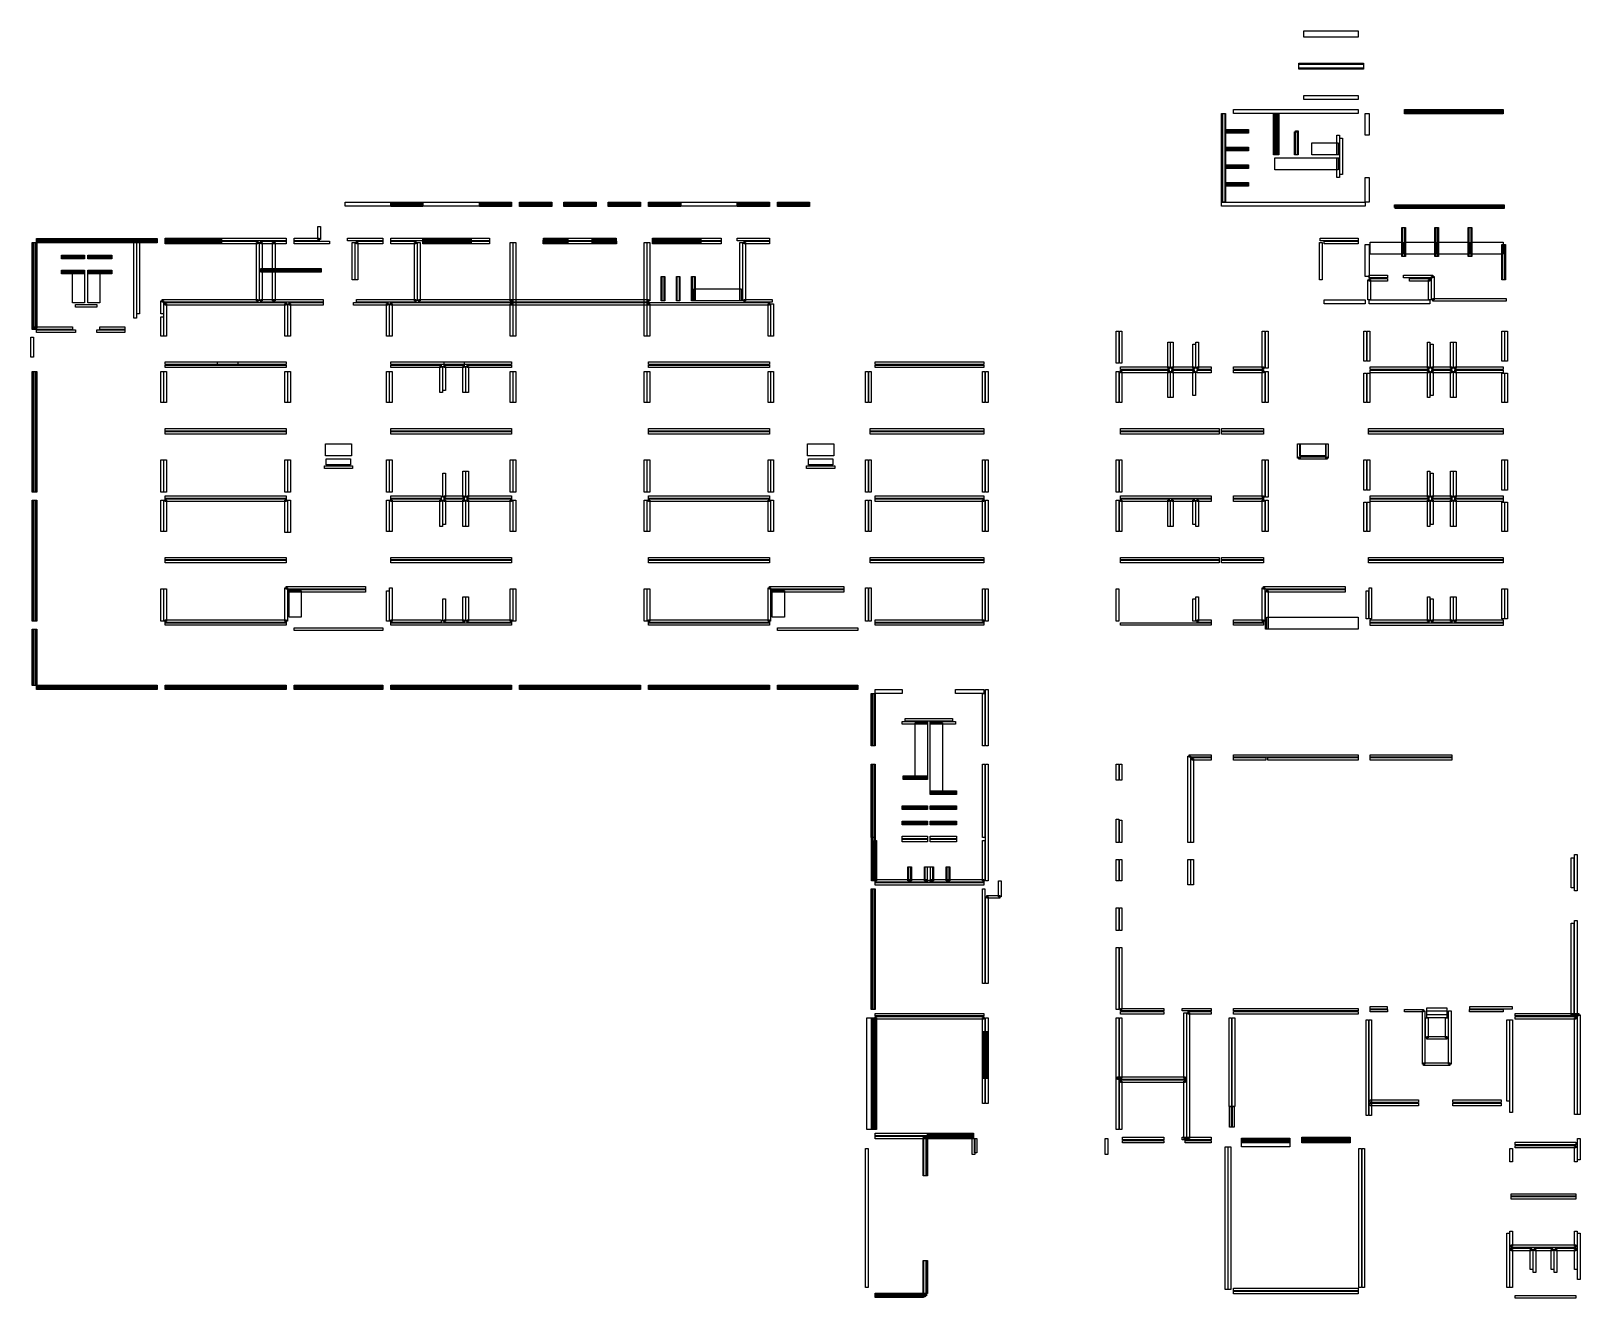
# Model space of a CAD drawing. Header units: metres. Extents: x 0 to 60.8, y 0 to 81.3.
# Drawn here: x 0 to 58.8, y 33.2 to 81.3 of the extents above; entities that cross this region are included whole.
import ezdxf

# ---------------------------------------------------------------- set-up
doc = ezdxf.new("R2010")
doc.units = ezdxf.units.M
doc.layers.add('MURO_SOLIDO', color=7, linetype='Continuous')

msp = doc.modelspace()

# ---------------------------------------------------------------- linework, layer by layer
at = {"layer": 'MURO_SOLIDO'}
for points in [[(48.328, 81.306), (50.39, 81.306), (50.39, 81.076), (48.328, 81.076)], [(48.137, 80.082), (50.586, 80.082), (50.586, 79.891), (48.137, 79.891)], [(48.137, 80.042), (50.586, 80.042), (50.586, 79.851), (48.137, 79.851)], [(45.649, 78.318), (50.39, 78.318), (50.39, 78.167), (45.649, 78.167)], [(48.328, 78.857), (50.39, 78.857), (50.39, 78.7), (48.328, 78.7)], [(52.153, 78.318), (55.9, 78.318), (55.9, 78.167), (52.153, 78.167)], [(45.189, 78.167), (45.34, 78.167), (45.34, 74.802), (45.189, 74.802)], [(45.217, 78.167), (45.317, 78.167), (45.317, 74.802), (45.217, 74.802)], [(45.251, 78.167), (45.351, 78.167), (45.351, 74.802), (45.251, 74.802)], [(47.166, 78.167), (47.266, 78.167), (47.266, 76.599), (47.166, 76.599)], [(47.206, 78.167), (47.306, 78.167), (47.306, 76.599), (47.206, 76.599)], [(47.245, 78.167), (47.345, 78.167), (47.345, 76.599), (47.245, 76.599)], [(47.279, 78.167), (47.379, 78.167), (47.379, 76.599), (47.279, 76.599)], [(50.66, 78.167), (50.811, 78.167), (50.811, 77.344), (50.66, 77.344)], [(52.153, 78.295), (55.9, 78.295), (55.9, 78.195), (52.153, 78.195)], [(52.153, 78.256), (55.9, 78.256), (55.9, 78.156), (52.153, 78.156)], [(45.34, 77.565), (46.222, 77.565), (46.222, 77.465), (45.34, 77.465)], [(45.34, 77.526), (46.222, 77.526), (46.222, 77.426), (45.34, 77.426)], [(47.97, 77.476), (48.07, 77.476), (48.07, 76.599), (47.97, 76.599)], [(48.009, 77.515), (48.109, 77.515), (48.109, 76.599), (48.009, 76.599)], [(49.576, 77.344), (49.676, 77.344), (49.676, 76.599), (49.576, 76.599)], [(49.694, 77.231), (49.794, 77.231), (49.794, 75.85), (49.694, 75.85)], [(45.34, 76.894), (46.222, 76.894), (46.222, 76.794), (45.34, 76.794)], [(45.34, 76.855), (46.222, 76.855), (46.222, 76.755), (45.34, 76.755)], [(48.632, 77.06), (49.626, 77.06), (49.626, 76.599), (48.632, 76.599)], [(45.34, 76.218), (46.222, 76.218), (46.222, 76.118), (45.34, 76.118)], [(45.34, 76.184), (46.222, 76.184), (46.222, 76.084), (45.34, 76.084)], [(47.216, 76.482), (49.626, 76.482), (49.626, 76.026), (47.216, 76.026)], [(49.576, 76.482), (49.676, 76.482), (49.676, 75.737), (49.576, 75.737)], [(45.34, 75.547), (46.222, 75.547), (46.222, 75.447), (45.34, 75.447)], [(45.34, 75.508), (46.222, 75.508), (46.222, 75.408), (45.34, 75.408)], [(50.66, 75.737), (50.811, 75.737), (50.811, 74.802), (50.66, 74.802)], [(11.887, 74.802), (13.621, 74.802), (13.621, 74.645), (11.887, 74.645)], [(13.621, 74.802), (14.846, 74.802), (14.846, 74.645), (13.621, 74.645)], [(13.621, 74.773), (14.846, 74.773), (14.846, 74.673), (13.621, 74.673)], [(14.846, 74.802), (16.991, 74.802), (16.991, 74.645), (14.846, 74.645)], [(16.991, 74.802), (18.216, 74.802), (18.216, 74.645), (16.991, 74.645)], [(16.991, 74.773), (18.216, 74.773), (18.216, 74.673), (16.991, 74.673)], [(18.519, 74.802), (19.744, 74.802), (19.744, 74.645), (18.519, 74.645)], [(18.519, 74.773), (19.744, 74.773), (19.744, 74.673), (18.519, 74.673)], [(20.204, 74.802), (21.429, 74.802), (21.429, 74.645), (20.204, 74.645)], [(20.204, 74.773), (21.429, 74.773), (21.429, 74.673), (20.204, 74.673)], [(21.889, 74.802), (23.113, 74.802), (23.113, 74.645), (21.889, 74.645)], [(21.889, 74.773), (23.113, 74.773), (23.113, 74.673), (21.889, 74.673)], [(23.417, 74.802), (24.642, 74.802), (24.642, 74.645), (23.417, 74.645)], [(23.417, 74.773), (24.642, 74.773), (24.642, 74.673), (23.417, 74.673)], [(24.642, 74.802), (26.787, 74.802), (26.787, 74.645), (24.642, 74.645)], [(26.787, 74.802), (28.011, 74.802), (28.011, 74.645), (26.787, 74.645)], [(26.787, 74.773), (28.011, 74.773), (28.011, 74.673), (26.787, 74.673)], [(28.315, 74.802), (29.54, 74.802), (29.54, 74.645), (28.315, 74.645)], [(28.315, 74.773), (29.54, 74.773), (29.54, 74.673), (28.315, 74.673)], [(45.189, 74.802), (50.66, 74.802), (50.66, 74.645), (45.189, 74.645)], [(45.189, 74.802), (50.66, 74.802), (50.66, 74.645), (45.189, 74.645)], [(13.621, 74.734), (14.846, 74.734), (14.846, 74.634), (13.621, 74.634)], [(16.991, 74.734), (18.216, 74.734), (18.216, 74.634), (16.991, 74.634)], [(18.519, 74.734), (19.744, 74.734), (19.744, 74.634), (18.519, 74.634)], [(20.204, 74.734), (21.429, 74.734), (21.429, 74.634), (20.204, 74.634)], [(21.889, 74.734), (23.113, 74.734), (23.113, 74.634), (21.889, 74.634)], [(23.417, 74.734), (24.642, 74.734), (24.642, 74.634), (23.417, 74.634)], [(26.787, 74.734), (28.011, 74.734), (28.011, 74.634), (26.787, 74.634)], [(28.315, 74.734), (29.54, 74.734), (29.54, 74.634), (28.315, 74.634)], [(51.776, 74.695), (55.94, 74.695), (55.94, 74.595), (51.776, 74.595)], [(51.796, 74.661), (55.94, 74.661), (55.94, 74.561), (51.796, 74.561)], [(10.858, 73.881), (10.958, 73.881), (10.958, 73.386), (10.858, 73.386)], [(52.045, 73.842), (52.145, 73.842), (52.145, 72.735), (52.045, 72.735)], [(52.084, 73.842), (52.184, 73.842), (52.184, 72.735), (52.084, 72.735)], [(53.308, 73.842), (53.408, 73.842), (53.408, 72.735), (53.308, 72.735)], [(53.348, 73.842), (53.448, 73.842), (53.448, 72.735), (53.348, 72.735)], [(54.572, 73.842), (54.672, 73.842), (54.672, 72.735), (54.572, 72.735)], [(54.606, 73.842), (54.706, 73.842), (54.706, 72.735), (54.606, 72.735)], [(0, 73.269), (0.157, 73.269), (0.157, 70.016), (0, 70.016)], [(0.028, 73.269), (0.128, 73.269), (0.128, 70.016), (0.028, 70.016)], [(0.068, 73.269), (0.168, 73.269), (0.168, 70.016), (0.068, 70.016)], [(0.157, 73.42), (4.746, 73.42), (4.746, 73.269), (0.157, 73.269)], [(0.157, 73.397), (4.746, 73.397), (4.746, 73.297), (0.157, 73.297)], [(0.157, 73.358), (4.746, 73.358), (4.746, 73.258), (0.157, 73.258)], [(3.854, 73.308), (3.954, 73.308), (3.954, 70.398), (3.854, 70.398)], [(3.971, 73.308), (4.071, 73.308), (4.071, 70.555), (3.971, 70.555)], [(5.05, 73.436), (7.195, 73.436), (7.195, 73.336), (5.05, 73.336)], [(5.05, 73.397), (7.195, 73.397), (7.195, 73.297), (5.05, 73.297)], [(5.05, 73.358), (7.195, 73.358), (7.195, 73.258), (5.05, 73.258)], [(5.05, 73.319), (7.195, 73.319), (7.195, 73.219), (5.05, 73.219)], [(7.195, 73.436), (9.644, 73.436), (9.644, 73.336), (7.195, 73.336)], [(7.195, 73.319), (8.571, 73.319), (8.571, 73.219), (7.195, 73.219)], [(8.521, 73.269), (8.621, 73.269), (8.621, 71.05), (8.521, 71.05)], [(8.639, 73.269), (8.739, 73.269), (8.739, 71.05), (8.639, 71.05)], [(8.689, 73.319), (9.644, 73.319), (9.644, 73.219), (8.689, 73.219)], [(9.134, 73.269), (9.234, 73.269), (9.234, 72.235), (9.134, 72.235)], [(9.948, 73.436), (10.908, 73.436), (10.908, 73.336), (9.948, 73.336)], [(9.948, 73.319), (11.29, 73.319), (11.29, 73.219), (9.948, 73.219)], [(11.976, 73.436), (13.318, 73.436), (13.318, 73.336), (11.976, 73.336)], [(12.156, 73.269), (12.256, 73.269), (12.256, 71.853), (12.156, 71.853)], [(12.273, 73.269), (12.373, 73.269), (12.373, 71.853), (12.273, 71.853)], [(12.323, 73.319), (13.318, 73.319), (13.318, 73.219), (12.323, 73.219)], [(13.621, 73.436), (14.846, 73.436), (14.846, 73.336), (13.621, 73.336)], [(13.621, 73.319), (14.581, 73.319), (14.581, 73.219), (13.621, 73.219)], [(14.531, 73.269), (14.631, 73.269), (14.631, 71.05), (14.531, 71.05)], [(14.644, 73.269), (14.744, 73.269), (14.744, 71.05), (14.644, 71.05)], [(14.846, 73.436), (16.682, 73.436), (16.682, 73.336), (14.846, 73.336)], [(14.846, 73.397), (16.682, 73.397), (16.682, 73.297), (14.846, 73.297)], [(14.846, 73.358), (16.682, 73.358), (16.682, 73.258), (14.846, 73.258)], [(14.846, 73.319), (16.682, 73.319), (16.682, 73.219), (14.846, 73.219)], [(16.682, 73.436), (17.373, 73.436), (17.373, 73.336), (16.682, 73.336)], [(16.682, 73.319), (17.373, 73.319), (17.373, 73.219), (16.682, 73.219)], [(18.166, 73.269), (18.266, 73.269), (18.266, 71.05), (18.166, 71.05)], [(18.278, 73.269), (18.378, 73.269), (18.378, 69.713), (18.278, 69.713)], [(19.42, 73.358), (20.356, 73.358), (20.356, 73.258), (19.42, 73.258)], [(19.42, 73.319), (20.356, 73.319), (20.356, 73.219), (19.42, 73.219)], [(19.425, 73.436), (20.356, 73.436), (20.356, 73.336), (19.425, 73.336)], [(19.425, 73.397), (20.356, 73.397), (20.356, 73.297), (19.425, 73.297)], [(20.356, 73.436), (21.277, 73.436), (21.277, 73.336), (20.356, 73.336)], [(20.356, 73.319), (21.277, 73.319), (21.277, 73.219), (20.356, 73.219)], [(21.277, 73.436), (22.193, 73.436), (22.193, 73.336), (21.277, 73.336)], [(21.277, 73.397), (22.193, 73.397), (22.193, 73.297), (21.277, 73.297)], [(21.277, 73.358), (22.193, 73.358), (22.193, 73.258), (21.277, 73.258)], [(21.277, 73.319), (22.198, 73.319), (22.198, 73.219), (21.277, 73.219)], [(23.254, 73.269), (23.354, 73.269), (23.354, 69.713), (23.254, 69.713)], [(23.367, 73.269), (23.467, 73.269), (23.467, 71.05), (23.367, 71.05)], [(23.569, 73.436), (25.406, 73.436), (25.406, 73.336), (23.569, 73.336)], [(23.569, 73.397), (25.406, 73.397), (25.406, 73.297), (23.569, 73.297)], [(23.569, 73.358), (25.406, 73.358), (25.406, 73.258), (23.569, 73.258)], [(23.569, 73.319), (25.406, 73.319), (25.406, 73.219), (23.569, 73.219)], [(25.406, 73.436), (26.175, 73.436), (26.175, 73.336), (25.406, 73.336)], [(25.406, 73.319), (26.175, 73.319), (26.175, 73.219), (25.406, 73.219)], [(26.787, 73.436), (28.011, 73.436), (28.011, 73.336), (26.787, 73.336)], [(26.889, 73.269), (26.989, 73.269), (26.989, 71.05), (26.889, 71.05)], [(27.001, 73.269), (27.101, 73.269), (27.101, 71.05), (27.001, 71.05)], [(27.051, 73.319), (28.011, 73.319), (28.011, 73.219), (27.051, 73.219)], [(48.925, 73.269), (49.025, 73.269), (49.025, 71.853), (48.925, 71.853)], [(48.95, 73.436), (50.39, 73.436), (50.39, 73.336), (48.95, 73.336)], [(49.092, 73.319), (50.39, 73.319), (50.39, 73.219), (49.092, 73.219)], [(50.66, 73.195), (50.811, 73.195), (50.811, 71.971), (50.66, 71.971)], [(50.851, 73.278), (52.095, 73.278), (52.095, 72.823), (50.851, 72.823)], [(52.134, 73.278), (53.358, 73.278), (53.358, 72.823), (52.134, 72.823)], [(53.398, 73.278), (54.622, 73.278), (54.622, 72.823), (53.398, 72.823)], [(54.656, 73.278), (55.9, 73.278), (55.9, 72.823), (54.656, 72.823)], [(55.85, 73.195), (55.95, 73.195), (55.95, 71.853), (55.85, 71.853)], [(55.89, 73.195), (55.99, 73.195), (55.99, 71.853), (55.89, 71.853)], [(1.112, 72.785), (1.989, 72.785), (1.989, 72.685), (1.112, 72.685)], [(1.112, 72.746), (1.989, 72.746), (1.989, 72.646), (1.112, 72.646)], [(2.106, 72.785), (3.022, 72.785), (3.022, 72.685), (2.106, 72.685)], [(2.106, 72.746), (3.022, 72.746), (3.022, 72.646), (2.106, 72.646)], [(1.112, 72.212), (1.989, 72.212), (1.989, 72.112), (1.112, 72.112)], [(1.112, 72.172), (1.989, 72.172), (1.989, 72.072), (1.112, 72.072)], [(1.533, 72.122), (1.989, 72.122), (1.989, 70.971), (1.533, 70.971)], [(2.106, 72.212), (3.022, 72.212), (3.022, 72.112), (2.106, 72.112)], [(2.106, 72.172), (3.022, 72.172), (3.022, 72.072), (2.106, 72.072)], [(2.106, 72.122), (2.567, 72.122), (2.567, 70.971), (2.106, 70.971)], [(8.689, 72.285), (10.981, 72.285), (10.981, 72.185), (8.689, 72.185)], [(8.689, 72.246), (10.981, 72.246), (10.981, 72.146), (8.689, 72.146)], [(9.134, 72.196), (9.234, 72.196), (9.234, 71.05), (9.134, 71.05)], [(23.901, 71.971), (24.001, 71.971), (24.001, 71.05), (23.901, 71.05)], [(23.94, 71.971), (24.04, 71.971), (24.04, 71.05), (23.94, 71.05)], [(24.479, 71.971), (24.579, 71.971), (24.579, 71.05), (24.479, 71.05)], [(24.513, 71.971), (24.613, 71.971), (24.613, 71.05), (24.513, 71.05)], [(25.052, 71.971), (25.152, 71.971), (25.152, 71.05), (25.052, 71.05)], [(25.091, 71.971), (25.191, 71.971), (25.191, 71.05), (25.091, 71.05)], [(50.761, 71.853), (50.861, 71.853), (50.861, 71.089), (50.761, 71.089)], [(50.811, 72.021), (51.502, 72.021), (51.502, 71.921), (50.811, 71.921)], [(50.811, 71.903), (51.502, 71.903), (51.502, 71.803), (50.811, 71.803)], [(52.114, 72.021), (53.226, 72.021), (53.226, 71.921), (52.114, 71.921)], [(52.344, 71.903), (53.109, 71.903), (53.109, 71.803), (52.344, 71.803)], [(53.059, 71.853), (53.159, 71.853), (53.159, 71.089), (53.059, 71.089)], [(53.176, 71.971), (53.276, 71.971), (53.276, 71.089), (53.176, 71.089)], [(25.141, 71.51), (26.939, 71.51), (26.939, 71.05), (25.141, 71.05)], [(1.646, 70.909), (2.449, 70.909), (2.449, 70.809), (1.646, 70.809)], [(4.887, 71.05), (4.987, 71.05), (4.987, 70.555), (4.887, 70.555)], [(4.937, 71.1), (8.571, 71.1), (8.571, 71), (4.937, 71)], [(5, 70.937), (5.1, 70.937), (5.1, 69.713), (5, 69.713)], [(5.05, 70.987), (9.644, 70.987), (9.644, 70.887), (5.05, 70.887)], [(8.689, 71.1), (11.06, 71.1), (11.06, 71), (8.689, 71)], [(9.594, 70.937), (9.694, 70.937), (9.694, 69.713), (9.594, 69.713)], [(9.707, 70.937), (9.807, 70.937), (9.807, 69.713), (9.707, 69.713)], [(9.757, 70.987), (11.06, 70.987), (11.06, 70.887), (9.757, 70.887)], [(12.206, 70.987), (13.509, 70.987), (13.509, 70.887), (12.206, 70.887)], [(12.323, 71.1), (14.581, 71.1), (14.581, 71), (12.323, 71)], [(13.459, 70.937), (13.559, 70.937), (13.559, 69.713), (13.459, 69.713)], [(13.571, 70.937), (13.671, 70.937), (13.671, 69.713), (13.571, 69.713)], [(13.621, 70.987), (23.417, 70.987), (23.417, 70.887), (13.621, 70.887)], [(14.694, 71.1), (23.417, 71.1), (23.417, 71), (14.694, 71)], [(18.166, 70.937), (18.266, 70.937), (18.266, 69.713), (18.166, 69.713)], [(23.367, 70.937), (23.467, 70.937), (23.467, 69.713), (23.367, 69.713)], [(23.417, 70.987), (28.011, 70.987), (28.011, 70.887), (23.417, 70.887)], [(27.051, 71.1), (28.124, 71.1), (28.124, 71), (27.051, 71)], [(27.961, 70.937), (28.061, 70.937), (28.061, 69.713), (27.961, 69.713)], [(28.074, 70.937), (28.174, 70.937), (28.174, 69.713), (28.074, 69.713)], [(49.092, 71.089), (50.66, 71.089), (50.66, 70.937), (49.092, 70.937)], [(50.811, 71.089), (53.109, 71.089), (53.109, 70.937), (50.811, 70.937)], [(53.226, 71.139), (56.018, 71.139), (56.018, 71.039), (53.226, 71.039)], [(0, 70.066), (1.533, 70.066), (1.533, 69.966), (0, 69.966)], [(2.567, 70.066), (3.522, 70.066), (3.522, 69.966), (2.567, 69.966)], [(4.887, 70.438), (4.987, 70.438), (4.987, 69.713), (4.887, 69.713)], [(-0.05, 69.673), (0.05, 69.673), (0.05, 68.909), (-0.05, 68.909)], [(0.157, 69.954), (1.646, 69.954), (1.646, 69.854), (0.157, 69.854)], [(2.449, 69.954), (3.522, 69.954), (3.522, 69.854), (2.449, 69.854)], [(41.196, 69.904), (41.296, 69.904), (41.296, 68.679), (41.196, 68.679)], [(41.313, 69.904), (41.413, 69.904), (41.413, 68.679), (41.313, 68.679)], [(43.15, 69.482), (43.25, 69.482), (43.25, 68.488), (43.15, 68.488)], [(43.263, 69.482), (43.363, 69.482), (43.363, 68.488), (43.263, 68.488)], [(44.223, 69.482), (44.323, 69.482), (44.323, 68.488), (44.223, 68.488)], [(46.745, 69.904), (46.845, 69.904), (46.845, 68.488), (46.745, 68.488)], [(46.863, 69.904), (46.963, 69.904), (46.963, 68.488), (46.863, 68.488)], [(50.61, 69.904), (50.71, 69.904), (50.71, 68.753), (50.61, 68.753)], [(50.727, 69.904), (50.827, 69.904), (50.827, 68.753), (50.727, 68.753)], [(53.019, 69.482), (53.119, 69.482), (53.119, 68.488), (53.019, 68.488)], [(53.901, 69.482), (54.001, 69.482), (54.001, 68.488), (53.901, 68.488)], [(54.014, 69.482), (54.114, 69.482), (54.114, 68.488), (54.014, 68.488)], [(55.85, 69.904), (55.95, 69.904), (55.95, 68.753), (55.85, 68.753)], [(55.968, 69.904), (56.068, 69.904), (56.068, 68.753), (55.968, 68.753)], [(44.105, 69.404), (44.205, 69.404), (44.205, 68.488), (44.105, 68.488)], [(53.137, 69.404), (53.237, 69.404), (53.237, 68.488), (53.137, 68.488)], [(0, 68.371), (0.157, 68.371), (0.157, 63.781), (0, 63.781)], [(0.028, 68.371), (0.128, 68.371), (0.128, 63.781), (0.028, 63.781)], [(0.068, 68.371), (0.168, 68.371), (0.168, 63.781), (0.068, 63.781)], [(4.887, 68.371), (4.987, 68.371), (4.987, 67.185), (4.887, 67.185)], [(5, 68.371), (5.1, 68.371), (5.1, 67.185), (5, 67.185)], [(5.05, 68.729), (9.644, 68.729), (9.644, 68.629), (5.05, 68.629)], [(5.05, 68.612), (9.644, 68.612), (9.644, 68.512), (5.05, 68.512)], [(7.043, 68.729), (7.807, 68.729), (7.807, 68.629), (7.043, 68.629)], [(9.594, 68.371), (9.694, 68.371), (9.694, 67.185), (9.594, 67.185)], [(9.707, 68.371), (9.807, 68.371), (9.807, 67.185), (9.707, 67.185)], [(13.459, 68.371), (13.559, 68.371), (13.559, 67.185), (13.459, 67.185)], [(13.571, 68.371), (13.671, 68.371), (13.671, 67.185), (13.571, 67.185)], [(13.621, 68.729), (18.216, 68.729), (18.216, 68.629), (13.621, 68.629)], [(13.621, 68.612), (15.536, 68.612), (15.536, 68.512), (13.621, 68.512)], [(15.486, 68.562), (15.586, 68.562), (15.586, 67.567), (15.486, 67.567)], [(15.599, 68.562), (15.699, 68.562), (15.699, 67.646), (15.599, 67.646)], [(15.649, 68.729), (16.418, 68.729), (16.418, 68.629), (15.649, 68.629)], [(15.649, 68.612), (16.418, 68.612), (16.418, 68.512), (15.649, 68.512)], [(16.368, 68.562), (16.468, 68.562), (16.468, 67.567), (16.368, 67.567)], [(16.481, 68.562), (16.581, 68.562), (16.581, 67.567), (16.481, 67.567)], [(16.531, 68.612), (18.216, 68.612), (18.216, 68.512), (16.531, 68.512)], [(18.166, 68.371), (18.266, 68.371), (18.266, 67.185), (18.166, 67.185)], [(18.278, 68.371), (18.378, 68.371), (18.378, 67.185), (18.278, 67.185)], [(23.254, 68.371), (23.354, 68.371), (23.354, 67.185), (23.254, 67.185)], [(23.367, 68.371), (23.467, 68.371), (23.467, 67.185), (23.367, 67.185)], [(23.417, 68.729), (28.011, 68.729), (28.011, 68.629), (23.417, 68.629)], [(23.417, 68.612), (28.011, 68.612), (28.011, 68.512), (23.417, 68.512)], [(27.961, 68.371), (28.061, 68.371), (28.061, 67.185), (27.961, 67.185)], [(28.074, 68.371), (28.174, 68.371), (28.174, 67.185), (28.074, 67.185)], [(31.669, 68.371), (31.769, 68.371), (31.769, 67.185), (31.669, 67.185)], [(31.787, 68.371), (31.887, 68.371), (31.887, 67.185), (31.787, 67.185)], [(32.028, 68.729), (36.157, 68.729), (36.157, 68.629), (32.028, 68.629)], [(32.028, 68.612), (36.157, 68.612), (36.157, 68.512), (32.028, 68.512)], [(36.107, 68.371), (36.207, 68.371), (36.207, 67.185), (36.107, 67.185)], [(36.224, 68.371), (36.324, 68.371), (36.324, 67.185), (36.224, 67.185)], [(41.196, 68.371), (41.296, 68.371), (41.296, 67.185), (41.196, 67.185)], [(41.313, 68.371), (41.413, 68.371), (41.413, 67.185), (41.313, 67.185)], [(41.363, 68.538), (43.2, 68.538), (43.2, 68.438), (41.363, 68.438)], [(41.363, 68.421), (43.2, 68.421), (43.2, 68.321), (41.363, 68.321)], [(43.15, 68.371), (43.25, 68.371), (43.25, 67.376), (43.15, 67.376)], [(43.263, 68.371), (43.363, 68.371), (43.363, 67.376), (43.263, 67.376)], [(43.313, 68.538), (44.155, 68.538), (44.155, 68.438), (43.313, 68.438)], [(43.313, 68.421), (44.155, 68.421), (44.155, 68.321), (43.313, 68.321)], [(44.105, 68.371), (44.205, 68.371), (44.205, 67.455), (44.105, 67.455)], [(44.273, 68.538), (44.807, 68.538), (44.807, 68.438), (44.273, 68.438)], [(44.273, 68.421), (44.807, 68.421), (44.807, 68.321), (44.273, 68.321)], [(45.649, 68.538), (46.795, 68.538), (46.795, 68.438), (45.649, 68.438)], [(45.649, 68.421), (46.795, 68.421), (46.795, 68.321), (45.649, 68.321)], [(46.745, 68.371), (46.845, 68.371), (46.845, 67.185), (46.745, 67.185)], [(46.863, 68.371), (46.963, 68.371), (46.963, 67.185), (46.863, 67.185)], [(50.61, 68.297), (50.71, 68.297), (50.71, 67.185), (50.61, 67.185)], [(50.727, 68.297), (50.827, 68.297), (50.827, 67.185), (50.727, 67.185)], [(50.851, 68.538), (53.069, 68.538), (53.069, 68.438), (50.851, 68.438)], [(50.851, 68.421), (53.069, 68.421), (53.069, 68.321), (50.851, 68.321)], [(53.019, 68.371), (53.119, 68.371), (53.119, 67.376), (53.019, 67.376)], [(53.137, 68.371), (53.237, 68.371), (53.237, 67.455), (53.137, 67.455)], [(53.187, 68.538), (53.951, 68.538), (53.951, 68.438), (53.187, 68.438)], [(53.187, 68.421), (53.951, 68.421), (53.951, 68.321), (53.187, 68.321)], [(53.901, 68.371), (54.001, 68.371), (54.001, 67.376), (53.901, 67.376)], [(54.014, 68.371), (54.114, 68.371), (54.114, 67.376), (54.014, 67.376)], [(54.064, 68.538), (55.9, 68.538), (55.9, 68.438), (54.064, 68.438)], [(54.064, 68.421), (55.9, 68.421), (55.9, 68.321), (54.064, 68.321)], [(55.85, 68.297), (55.95, 68.297), (55.95, 67.185), (55.85, 67.185)], [(55.968, 68.297), (56.068, 68.297), (56.068, 67.185), (55.968, 67.185)], [(5.05, 66.202), (9.644, 66.202), (9.644, 66.102), (5.05, 66.102)], [(5.05, 66.089), (9.644, 66.089), (9.644, 65.989), (5.05, 65.989)], [(13.621, 66.202), (18.216, 66.202), (18.216, 66.102), (13.621, 66.102)], [(13.621, 66.089), (18.216, 66.089), (18.216, 65.989), (13.621, 65.989)], [(23.417, 66.202), (28.011, 66.202), (28.011, 66.102), (23.417, 66.102)], [(23.417, 66.089), (28.011, 66.089), (28.011, 65.989), (23.417, 65.989)], [(31.837, 66.202), (36.157, 66.202), (36.157, 66.102), (31.837, 66.102)], [(31.837, 66.089), (36.157, 66.089), (36.157, 65.989), (31.837, 65.989)], [(41.363, 66.202), (45.11, 66.202), (45.11, 66.102), (41.363, 66.102)], [(41.363, 66.089), (45.11, 66.089), (45.11, 65.989), (41.363, 65.989)], [(45.189, 66.202), (46.795, 66.202), (46.795, 66.102), (45.189, 66.102)], [(45.189, 66.089), (46.795, 66.089), (46.795, 65.989), (45.189, 65.989)], [(50.777, 66.202), (55.9, 66.202), (55.9, 66.102), (50.777, 66.102)], [(50.777, 66.089), (55.9, 66.089), (55.9, 65.989), (50.777, 65.989)], [(11.138, 65.618), (12.132, 65.618), (12.132, 65.158), (11.138, 65.158)], [(29.461, 65.618), (30.456, 65.618), (30.456, 65.158), (29.461, 65.158)], [(48.087, 65.618), (48.187, 65.618), (48.187, 65.079), (48.087, 65.079)], [(48.171, 65.618), (49.166, 65.618), (49.166, 65.158), (48.171, 65.158)], [(49.155, 65.618), (49.255, 65.618), (49.255, 65.079), (49.155, 65.079)], [(4.887, 65.006), (4.987, 65.006), (4.987, 63.781), (4.887, 63.781)], [(5, 65.006), (5.1, 65.006), (5.1, 63.781), (5, 63.781)], [(9.594, 65.006), (9.694, 65.006), (9.694, 63.781), (9.594, 63.781)], [(9.707, 65.006), (9.807, 65.006), (9.807, 63.781), (9.707, 63.781)], [(11.099, 64.786), (12.167, 64.786), (12.167, 64.686), (11.099, 64.686)], [(11.172, 65.045), (12.093, 65.045), (12.093, 64.815), (11.172, 64.815)], [(13.459, 65.006), (13.559, 65.006), (13.559, 63.781), (13.459, 63.781)], [(13.571, 65.006), (13.671, 65.006), (13.671, 63.781), (13.571, 63.781)], [(18.166, 65.006), (18.266, 65.006), (18.266, 63.781), (18.166, 63.781)], [(18.278, 65.006), (18.378, 65.006), (18.378, 63.781), (18.278, 63.781)], [(23.254, 65.006), (23.354, 65.006), (23.354, 63.781), (23.254, 63.781)], [(23.367, 65.006), (23.467, 65.006), (23.467, 63.781), (23.367, 63.781)], [(27.961, 65.006), (28.061, 65.006), (28.061, 63.781), (27.961, 63.781)], [(28.074, 65.006), (28.174, 65.006), (28.174, 63.781), (28.074, 63.781)], [(29.427, 64.786), (30.495, 64.786), (30.495, 64.686), (29.427, 64.686)], [(29.5, 65.045), (30.421, 65.045), (30.421, 64.815), (29.5, 64.815)], [(31.669, 65.006), (31.769, 65.006), (31.769, 63.781), (31.669, 63.781)], [(31.787, 65.006), (31.887, 65.006), (31.887, 63.781), (31.787, 63.781)], [(36.107, 65.006), (36.207, 65.006), (36.207, 63.781), (36.107, 63.781)], [(36.224, 65.006), (36.324, 65.006), (36.324, 63.781), (36.224, 63.781)], [(41.196, 65.006), (41.296, 65.006), (41.296, 63.781), (41.196, 63.781)], [(41.313, 65.006), (41.413, 65.006), (41.413, 63.781), (41.313, 63.781)], [(46.745, 65.006), (46.845, 65.006), (46.845, 63.59), (46.745, 63.59)], [(46.863, 65.006), (46.963, 65.006), (46.963, 63.59), (46.863, 63.59)], [(48.137, 65.129), (49.205, 65.129), (49.205, 65.029), (48.137, 65.029)], [(50.61, 65.006), (50.71, 65.006), (50.71, 63.86), (50.61, 63.86)], [(50.727, 65.006), (50.827, 65.006), (50.827, 63.86), (50.727, 63.86)], [(55.85, 65.006), (55.95, 65.006), (55.95, 63.86), (55.85, 63.86)], [(55.968, 65.006), (56.068, 65.006), (56.068, 63.86), (55.968, 63.86)], [(15.599, 64.506), (15.699, 64.506), (15.699, 63.59), (15.599, 63.59)], [(16.368, 64.584), (16.468, 64.584), (16.468, 63.59), (16.368, 63.59)], [(16.481, 64.584), (16.581, 64.584), (16.581, 63.59), (16.481, 63.59)], [(53.019, 64.584), (53.119, 64.584), (53.119, 63.59), (53.019, 63.59)], [(53.137, 64.506), (53.237, 64.506), (53.237, 63.59), (53.137, 63.59)], [(53.901, 64.584), (54.001, 64.584), (54.001, 63.59), (53.901, 63.59)], [(54.014, 64.584), (54.114, 64.584), (54.114, 63.59), (54.014, 63.59)], [(5.05, 63.64), (9.644, 63.64), (9.644, 63.54), (5.05, 63.54)], [(13.621, 63.64), (15.536, 63.64), (15.536, 63.54), (13.621, 63.54)], [(15.649, 63.64), (16.418, 63.64), (16.418, 63.54), (15.649, 63.54)], [(16.531, 63.64), (18.216, 63.64), (18.216, 63.54), (16.531, 63.54)], [(23.417, 63.64), (28.011, 63.64), (28.011, 63.54), (23.417, 63.54)], [(32.028, 63.64), (36.157, 63.64), (36.157, 63.54), (32.028, 63.54)], [(41.363, 63.64), (44.807, 63.64), (44.807, 63.54), (41.363, 63.54)], [(45.649, 63.64), (46.795, 63.64), (46.795, 63.54), (45.649, 63.54)], [(50.851, 63.64), (53.069, 63.64), (53.069, 63.54), (50.851, 63.54)], [(53.187, 63.64), (53.951, 63.64), (53.951, 63.54), (53.187, 63.54)], [(54.064, 63.64), (55.9, 63.64), (55.9, 63.54), (54.064, 63.54)], [(0, 63.473), (0.157, 63.473), (0.157, 58.883), (0, 58.883)], [(0.028, 63.473), (0.128, 63.473), (0.128, 58.883), (0.028, 58.883)], [(0.068, 63.473), (0.168, 63.473), (0.168, 58.883), (0.068, 58.883)], [(4.887, 63.473), (4.987, 63.473), (4.987, 62.287), (4.887, 62.287)], [(5, 63.473), (5.1, 63.473), (5.1, 62.287), (5, 62.287)], [(5.05, 63.523), (9.644, 63.523), (9.644, 63.423), (5.05, 63.423)], [(9.594, 63.473), (9.694, 63.473), (9.694, 62.248), (9.594, 62.248)], [(9.707, 63.473), (9.807, 63.473), (9.807, 62.248), (9.707, 62.248)], [(13.459, 63.473), (13.559, 63.473), (13.559, 62.287), (13.459, 62.287)], [(13.571, 63.473), (13.671, 63.473), (13.671, 62.287), (13.571, 62.287)], [(13.621, 63.523), (15.536, 63.523), (15.536, 63.423), (13.621, 63.423)], [(15.486, 63.473), (15.586, 63.473), (15.586, 62.478), (15.486, 62.478)], [(15.599, 63.473), (15.699, 63.473), (15.699, 62.557), (15.599, 62.557)], [(15.649, 63.523), (16.418, 63.523), (16.418, 63.423), (15.649, 63.423)], [(16.368, 63.473), (16.468, 63.473), (16.468, 62.478), (16.368, 62.478)], [(16.481, 63.473), (16.581, 63.473), (16.581, 62.478), (16.481, 62.478)], [(16.531, 63.523), (18.216, 63.523), (18.216, 63.423), (16.531, 63.423)], [(18.166, 63.473), (18.266, 63.473), (18.266, 62.287), (18.166, 62.287)], [(18.278, 63.473), (18.378, 63.473), (18.378, 62.287), (18.278, 62.287)], [(23.254, 63.473), (23.354, 63.473), (23.354, 62.287), (23.254, 62.287)], [(23.367, 63.473), (23.467, 63.473), (23.467, 62.287), (23.367, 62.287)], [(23.417, 63.523), (28.011, 63.523), (28.011, 63.423), (23.417, 63.423)], [(27.961, 63.473), (28.061, 63.473), (28.061, 62.287), (27.961, 62.287)], [(28.074, 63.473), (28.174, 63.473), (28.174, 62.287), (28.074, 62.287)], [(31.669, 63.473), (31.769, 63.473), (31.769, 62.287), (31.669, 62.287)], [(31.787, 63.473), (31.887, 63.473), (31.887, 62.287), (31.787, 62.287)], [(32.028, 63.523), (36.157, 63.523), (36.157, 63.423), (32.028, 63.423)], [(36.107, 63.473), (36.207, 63.473), (36.207, 62.287), (36.107, 62.287)], [(36.224, 63.473), (36.324, 63.473), (36.324, 62.287), (36.224, 62.287)], [(41.196, 63.473), (41.296, 63.473), (41.296, 62.287), (41.196, 62.287)], [(41.313, 63.473), (41.413, 63.473), (41.413, 62.287), (41.313, 62.287)], [(41.363, 63.523), (43.2, 63.523), (43.2, 63.423), (41.363, 63.423)], [(43.15, 63.473), (43.25, 63.473), (43.25, 62.478), (43.15, 62.478)], [(43.263, 63.473), (43.363, 63.473), (43.363, 62.478), (43.263, 62.478)], [(43.313, 63.523), (44.155, 63.523), (44.155, 63.423), (43.313, 63.423)], [(44.105, 63.473), (44.205, 63.473), (44.205, 62.557), (44.105, 62.557)], [(44.223, 63.473), (44.323, 63.473), (44.323, 62.478), (44.223, 62.478)], [(44.273, 63.523), (44.807, 63.523), (44.807, 63.423), (44.273, 63.423)], [(45.649, 63.523), (46.795, 63.523), (46.795, 63.423), (45.649, 63.423)], [(46.745, 63.473), (46.845, 63.473), (46.845, 62.287), (46.745, 62.287)], [(46.863, 63.473), (46.963, 63.473), (46.963, 62.287), (46.863, 62.287)], [(50.61, 63.399), (50.71, 63.399), (50.71, 62.287), (50.61, 62.287)], [(50.727, 63.399), (50.827, 63.399), (50.827, 62.287), (50.727, 62.287)], [(50.851, 63.523), (53.069, 63.523), (53.069, 63.423), (50.851, 63.423)], [(53.019, 63.473), (53.119, 63.473), (53.119, 62.478), (53.019, 62.478)], [(53.137, 63.473), (53.237, 63.473), (53.237, 62.557), (53.137, 62.557)], [(53.187, 63.523), (53.951, 63.523), (53.951, 63.423), (53.187, 63.423)], [(53.901, 63.473), (54.001, 63.473), (54.001, 62.478), (53.901, 62.478)], [(54.014, 63.473), (54.114, 63.473), (54.114, 62.478), (54.014, 62.478)], [(54.064, 63.523), (55.9, 63.523), (55.9, 63.423), (54.064, 63.423)], [(55.85, 63.399), (55.95, 63.399), (55.95, 62.287), (55.85, 62.287)], [(55.968, 63.399), (56.068, 63.399), (56.068, 62.287), (55.968, 62.287)], [(5.05, 61.304), (9.644, 61.304), (9.644, 61.204), (5.05, 61.204)], [(13.621, 61.304), (18.216, 61.304), (18.216, 61.204), (13.621, 61.204)], [(23.417, 61.304), (28.011, 61.304), (28.011, 61.204), (23.417, 61.204)], [(31.837, 61.304), (36.157, 61.304), (36.157, 61.204), (31.837, 61.204)], [(41.363, 61.304), (45.11, 61.304), (45.11, 61.204), (41.363, 61.204)], [(45.189, 61.304), (46.795, 61.304), (46.795, 61.204), (45.189, 61.204)], [(50.777, 61.304), (55.9, 61.304), (55.9, 61.204), (50.777, 61.204)], [(5.05, 61.191), (9.644, 61.191), (9.644, 61.091), (5.05, 61.091)], [(13.621, 61.191), (18.216, 61.191), (18.216, 61.091), (13.621, 61.091)], [(23.417, 61.191), (28.011, 61.191), (28.011, 61.091), (23.417, 61.091)], [(31.837, 61.191), (36.157, 61.191), (36.157, 61.091), (31.837, 61.091)], [(41.363, 61.191), (45.11, 61.191), (45.11, 61.091), (41.363, 61.091)], [(45.189, 61.191), (46.795, 61.191), (46.795, 61.091), (45.189, 61.091)], [(50.777, 61.191), (55.9, 61.191), (55.9, 61.091), (50.777, 61.091)], [(4.887, 60.108), (4.987, 60.108), (4.987, 58.883), (4.887, 58.883)], [(5, 60.108), (5.1, 60.108), (5.1, 58.883), (5, 58.883)], [(9.594, 60.147), (9.694, 60.147), (9.694, 58.883), (9.594, 58.883)], [(9.644, 60.197), (12.666, 60.197), (12.666, 60.097), (9.644, 60.097)], [(9.757, 60.079), (12.666, 60.079), (12.666, 59.979), (9.757, 59.979)], [(13.571, 60.147), (13.671, 60.147), (13.671, 58.883), (13.571, 58.883)], [(18.166, 60.108), (18.266, 60.108), (18.266, 58.883), (18.166, 58.883)], [(18.278, 60.108), (18.378, 60.108), (18.378, 58.883), (18.278, 58.883)], [(23.254, 60.108), (23.354, 60.108), (23.354, 58.883), (23.254, 58.883)], [(23.367, 60.108), (23.467, 60.108), (23.467, 58.883), (23.367, 58.883)], [(27.961, 60.147), (28.061, 60.147), (28.061, 58.883), (27.961, 58.883)], [(28.011, 60.197), (30.842, 60.197), (30.842, 60.097), (28.011, 60.097)], [(28.124, 60.079), (30.842, 60.079), (30.842, 59.979), (28.124, 59.979)], [(31.669, 60.147), (31.769, 60.147), (31.769, 58.883), (31.669, 58.883)], [(31.787, 60.147), (31.887, 60.147), (31.887, 58.883), (31.787, 58.883)], [(36.107, 60.108), (36.207, 60.108), (36.207, 58.883), (36.107, 58.883)], [(36.224, 60.108), (36.324, 60.108), (36.324, 58.883), (36.224, 58.883)], [(41.196, 60.108), (41.296, 60.108), (41.296, 58.883), (41.196, 58.883)], [(46.745, 60.147), (46.845, 60.147), (46.845, 58.883), (46.745, 58.883)], [(46.795, 60.197), (49.896, 60.197), (49.896, 60.097), (46.795, 60.097)], [(46.913, 60.079), (49.896, 60.079), (49.896, 59.979), (46.913, 59.979)], [(50.801, 60.147), (50.901, 60.147), (50.901, 58.962), (50.801, 58.962)], [(55.85, 60.108), (55.95, 60.108), (55.95, 58.962), (55.85, 58.962)], [(55.968, 60.108), (56.068, 60.108), (56.068, 58.962), (55.968, 58.962)], [(9.757, 60.029), (10.217, 60.029), (10.217, 59.035), (9.757, 59.035)], [(13.459, 60.029), (13.559, 60.029), (13.559, 58.883), (13.459, 58.883)], [(15.599, 59.726), (15.699, 59.726), (15.699, 58.883), (15.599, 58.883)], [(16.368, 59.799), (16.468, 59.799), (16.468, 58.883), (16.368, 58.883)], [(16.481, 59.799), (16.581, 59.799), (16.581, 58.883), (16.481, 58.883)], [(28.124, 60.029), (28.584, 60.029), (28.584, 59.035), (28.124, 59.035)], [(44.105, 59.726), (44.205, 59.726), (44.205, 58.883), (44.105, 58.883)], [(44.223, 59.799), (44.323, 59.799), (44.323, 58.883), (44.223, 58.883)], [(46.863, 60.029), (46.963, 60.029), (46.963, 58.575), (46.863, 58.575)], [(50.688, 60.029), (50.788, 60.029), (50.788, 58.962), (50.688, 58.962)], [(53.019, 59.799), (53.119, 59.799), (53.119, 58.883), (53.019, 58.883)], [(53.137, 59.726), (53.237, 59.726), (53.237, 58.883), (53.137, 58.883)], [(53.901, 59.799), (54.001, 59.799), (54.001, 58.883), (53.901, 58.883)], [(54.014, 59.799), (54.114, 59.799), (54.114, 58.883), (54.014, 58.883)], [(5.05, 58.933), (9.644, 58.933), (9.644, 58.833), (5.05, 58.833)], [(13.621, 58.933), (15.536, 58.933), (15.536, 58.833), (13.621, 58.833)], [(15.649, 58.933), (16.418, 58.933), (16.418, 58.833), (15.649, 58.833)], [(16.531, 58.933), (18.216, 58.933), (18.216, 58.833), (16.531, 58.833)], [(23.417, 58.933), (28.011, 58.933), (28.011, 58.833), (23.417, 58.833)], [(32.028, 58.933), (36.157, 58.933), (36.157, 58.833), (32.028, 58.833)], [(44.273, 58.933), (44.807, 58.933), (44.807, 58.833), (44.273, 58.833)], [(45.649, 58.933), (46.795, 58.933), (46.795, 58.833), (45.649, 58.833)], [(46.913, 59.035), (50.39, 59.035), (50.39, 58.575), (46.913, 58.575)], [(50.851, 58.933), (53.069, 58.933), (53.069, 58.833), (50.851, 58.833)], [(53.187, 58.933), (53.951, 58.933), (53.951, 58.833), (53.187, 58.833)], [(54.064, 58.933), (55.9, 58.933), (55.9, 58.833), (54.064, 58.833)], [(0, 58.575), (0.157, 58.575), (0.157, 56.434), (0, 56.434)], [(0.028, 58.575), (0.128, 58.575), (0.128, 56.434), (0.028, 56.434)], [(0.068, 58.575), (0.168, 58.575), (0.168, 56.434), (0.068, 56.434)], [(5.05, 58.821), (9.644, 58.821), (9.644, 58.721), (5.05, 58.721)], [(9.948, 58.625), (13.318, 58.625), (13.318, 58.525), (9.948, 58.525)], [(13.621, 58.821), (18.216, 58.821), (18.216, 58.721), (13.621, 58.721)], [(23.417, 58.821), (28.011, 58.821), (28.011, 58.721), (23.417, 58.721)], [(28.315, 58.625), (31.376, 58.625), (31.376, 58.525), (28.315, 58.525)], [(32.028, 58.821), (36.157, 58.821), (36.157, 58.721), (32.028, 58.721)], [(41.363, 58.821), (44.807, 58.821), (44.807, 58.721), (41.363, 58.721)], [(45.649, 58.821), (46.795, 58.821), (46.795, 58.721), (45.649, 58.721)], [(50.851, 58.816), (55.9, 58.816), (55.9, 58.716), (50.851, 58.716)], [(0.157, 56.445), (4.746, 56.445), (4.746, 56.345), (0.157, 56.345)], [(0.157, 56.434), (4.746, 56.434), (4.746, 56.282), (0.157, 56.282)], [(0.157, 56.406), (4.746, 56.406), (4.746, 56.306), (0.157, 56.306)], [(5.05, 56.445), (9.644, 56.445), (9.644, 56.345), (5.05, 56.345)], [(5.05, 56.434), (9.644, 56.434), (9.644, 56.282), (5.05, 56.282)], [(5.05, 56.406), (9.644, 56.406), (9.644, 56.306), (5.05, 56.306)], [(9.948, 56.445), (13.318, 56.445), (13.318, 56.345), (9.948, 56.345)], [(9.948, 56.434), (13.318, 56.434), (13.318, 56.282), (9.948, 56.282)], [(9.948, 56.406), (13.318, 56.406), (13.318, 56.306), (9.948, 56.306)], [(13.621, 56.445), (18.216, 56.445), (18.216, 56.345), (13.621, 56.345)], [(13.621, 56.434), (18.216, 56.434), (18.216, 56.282), (13.621, 56.282)], [(13.621, 56.406), (18.216, 56.406), (18.216, 56.306), (13.621, 56.306)], [(18.519, 56.445), (23.113, 56.445), (23.113, 56.345), (18.519, 56.345)], [(18.519, 56.434), (23.113, 56.434), (23.113, 56.282), (18.519, 56.282)], [(18.519, 56.406), (23.113, 56.406), (23.113, 56.306), (18.519, 56.306)], [(23.417, 56.445), (28.011, 56.445), (28.011, 56.345), (23.417, 56.345)], [(23.417, 56.434), (28.011, 56.434), (28.011, 56.282), (23.417, 56.282)], [(23.417, 56.406), (28.011, 56.406), (28.011, 56.306), (23.417, 56.306)], [(28.315, 56.445), (31.376, 56.445), (31.376, 56.345), (28.315, 56.345)], [(28.315, 56.434), (31.376, 56.434), (31.376, 56.282), (28.315, 56.282)], [(28.315, 56.406), (31.376, 56.406), (31.376, 56.306), (28.315, 56.306)], [(31.876, 56.131), (32.028, 56.131), (32.028, 54.137), (31.876, 54.137)], [(31.899, 56.131), (31.999, 56.131), (31.999, 54.137), (31.899, 54.137)], [(31.939, 56.131), (32.039, 56.131), (32.039, 54.137), (31.939, 54.137)], [(32.028, 56.282), (33.061, 56.282), (33.061, 56.131), (32.028, 56.131)], [(35.089, 56.282), (36.157, 56.282), (36.157, 56.131), (35.089, 56.131)], [(36.107, 56.131), (36.207, 56.131), (36.207, 54.137), (36.107, 54.137)], [(36.224, 56.282), (36.324, 56.282), (36.324, 54.137), (36.224, 54.137)], [(33.061, 55.069), (34.016, 55.069), (34.016, 54.969), (33.061, 54.969)], [(33.174, 55.181), (34.971, 55.181), (34.971, 55.081), (33.174, 55.081)], [(33.556, 55.019), (34.016, 55.019), (34.016, 52.952), (33.556, 52.952)], [(34.129, 55.069), (35.089, 55.069), (35.089, 54.969), (34.129, 54.969)], [(34.129, 55.019), (34.589, 55.019), (34.589, 52.379), (34.129, 52.379)], [(43.914, 53.755), (44.014, 53.755), (44.014, 50.473), (43.914, 50.473)], [(43.964, 53.805), (44.807, 53.805), (44.807, 53.705), (43.964, 53.705)], [(44.027, 53.642), (44.127, 53.642), (44.127, 50.473), (44.027, 50.473)], [(44.077, 53.692), (44.807, 53.692), (44.807, 53.592), (44.077, 53.592)], [(45.649, 53.805), (50.39, 53.805), (50.39, 53.705), (45.649, 53.705)], [(45.649, 53.692), (46.883, 53.692), (46.883, 53.592), (45.649, 53.592)], [(46.962, 53.692), (50.39, 53.692), (50.39, 53.592), (46.962, 53.592)], [(50.851, 53.805), (53.951, 53.805), (53.951, 53.705), (50.851, 53.705)], [(50.851, 53.692), (53.951, 53.692), (53.951, 53.592), (50.851, 53.592)], [(31.876, 53.451), (32.028, 53.451), (32.028, 50.655), (31.876, 50.655)], [(31.899, 53.451), (31.999, 53.451), (31.999, 49.014), (31.899, 49.014)], [(31.939, 53.451), (32.039, 53.451), (32.039, 49.014), (31.939, 49.014)], [(33.096, 53.002), (34.016, 53.002), (34.016, 52.902), (33.096, 52.902)], [(36.107, 53.451), (36.207, 53.451), (36.207, 50.655), (36.107, 50.655)], [(36.224, 53.451), (36.324, 53.451), (36.324, 49.014), (36.224, 49.014)], [(41.196, 53.451), (41.296, 53.451), (41.296, 52.839), (41.196, 52.839)], [(41.313, 53.451), (41.413, 53.451), (41.413, 52.839), (41.313, 52.839)], [(33.096, 52.963), (34.016, 52.963), (34.016, 52.863), (33.096, 52.863)], [(34.129, 52.429), (35.128, 52.429), (35.128, 52.329), (34.129, 52.329)], [(33.061, 51.856), (34.016, 51.856), (34.016, 51.756), (33.061, 51.756)], [(33.061, 51.817), (34.016, 51.817), (34.016, 51.717), (33.061, 51.717)], [(34.129, 52.39), (35.128, 52.39), (35.128, 52.29), (34.129, 52.29)], [(34.129, 51.856), (35.128, 51.856), (35.128, 51.756), (34.129, 51.756)], [(34.129, 51.817), (35.128, 51.817), (35.128, 51.717), (34.129, 51.717)], [(33.061, 51.283), (34.016, 51.283), (34.016, 51.183), (33.061, 51.183)], [(33.061, 51.243), (34.016, 51.243), (34.016, 51.143), (33.061, 51.143)], [(34.129, 51.283), (35.128, 51.283), (35.128, 51.183), (34.129, 51.183)], [(34.129, 51.243), (35.128, 51.243), (35.128, 51.143), (34.129, 51.143)], [(41.196, 51.355), (41.296, 51.355), (41.296, 50.473), (41.196, 50.473)], [(41.313, 51.321), (41.413, 51.321), (41.413, 50.473), (41.313, 50.473)], [(33.061, 50.705), (34.016, 50.705), (34.016, 50.605), (33.061, 50.605)], [(34.129, 50.705), (35.128, 50.705), (35.128, 50.605), (34.129, 50.605)], [(31.978, 50.542), (32.078, 50.542), (32.078, 49.014), (31.978, 49.014)], [(33.061, 50.592), (34.016, 50.592), (34.016, 50.492), (33.061, 50.492)], [(34.129, 50.592), (35.128, 50.592), (35.128, 50.492), (34.129, 50.492)], [(36.107, 50.542), (36.207, 50.542), (36.207, 49.014), (36.107, 49.014)], [(33.276, 49.548), (33.376, 49.548), (33.376, 49.014), (33.276, 49.014)], [(33.315, 49.548), (33.415, 49.548), (33.415, 49.014), (33.315, 49.014)], [(33.904, 49.548), (34.129, 49.548), (34.129, 49.014), (33.904, 49.014)], [(33.938, 49.548), (34.207, 49.548), (34.207, 49.014), (33.938, 49.014)], [(34.016, 49.548), (34.247, 49.548), (34.247, 49.014), (34.016, 49.014)], [(34.73, 49.548), (34.83, 49.548), (34.83, 49.014), (34.73, 49.014)], [(34.77, 49.548), (34.87, 49.548), (34.87, 49.014), (34.77, 49.014)], [(41.196, 49.822), (41.296, 49.822), (41.296, 49.014), (41.196, 49.014)], [(41.313, 49.827), (41.413, 49.827), (41.413, 49.014), (41.313, 49.014)], [(43.914, 49.827), (44.014, 49.827), (44.014, 48.862), (43.914, 48.862)], [(44.027, 49.822), (44.127, 49.822), (44.127, 48.862), (44.027, 48.862)], [(58.49, 49.891), (58.59, 49.891), (58.59, 48.744), (58.49, 48.744)], [(58.608, 50.008), (58.708, 50.008), (58.708, 48.627), (58.608, 48.627)], [(32.028, 49.064), (34.016, 49.064), (34.016, 48.964), (32.028, 48.964)], [(32.028, 48.946), (36.157, 48.946), (36.157, 48.846), (32.028, 48.846)], [(34.129, 49.064), (36.157, 49.064), (36.157, 48.964), (34.129, 48.964)], [(36.719, 49.014), (36.819, 49.014), (36.819, 48.402), (36.719, 48.402)], [(31.876, 48.705), (32.028, 48.705), (32.028, 44.116), (31.876, 44.116)], [(31.899, 48.705), (31.999, 48.705), (31.999, 44.116), (31.899, 44.116)], [(31.939, 48.705), (32.039, 48.705), (32.039, 44.116), (31.939, 44.116)], [(36.107, 48.705), (36.207, 48.705), (36.207, 45.11), (36.107, 45.11)], [(36.224, 48.402), (36.324, 48.402), (36.324, 45.11), (36.224, 45.11)], [(36.274, 48.452), (36.769, 48.452), (36.769, 48.352), (36.274, 48.352)], [(41.196, 47.98), (41.296, 47.98), (41.296, 47.123), (41.196, 47.123)], [(41.313, 47.985), (41.413, 47.985), (41.413, 47.123), (41.313, 47.123)], [(58.49, 47.407), (58.59, 47.407), (58.59, 43.925), (58.49, 43.925)], [(58.608, 47.51), (58.708, 47.51), (58.708, 43.925), (58.608, 43.925)], [(41.196, 46.472), (41.296, 46.472), (41.296, 44.116), (41.196, 44.116)], [(41.313, 46.477), (41.413, 46.477), (41.413, 44.116), (41.313, 44.116)], [(41.363, 44.166), (43.009, 44.166), (43.009, 44.066), (41.363, 44.066)], [(43.695, 44.166), (44.807, 44.166), (44.807, 44.066), (43.695, 44.066)], [(45.649, 44.166), (50.39, 44.166), (50.39, 44.066), (45.649, 44.066)], [(50.851, 44.239), (51.497, 44.239), (51.497, 44.139), (50.851, 44.139)], [(52.996, 44.189), (53.76, 44.189), (53.76, 43.925), (52.996, 43.925)], [(54.627, 44.239), (56.248, 44.239), (56.248, 44.139), (54.627, 44.139)], [(31.719, 43.807), (31.876, 43.807), (31.876, 39.561), (31.719, 39.561)], [(31.899, 43.807), (31.999, 43.807), (31.999, 39.561), (31.899, 39.561)], [(31.939, 43.807), (32.039, 43.807), (32.039, 39.561), (31.939, 39.561)], [(31.978, 43.807), (32.078, 43.807), (32.078, 39.561), (31.978, 39.561)], [(32.028, 43.975), (36.157, 43.975), (36.157, 43.875), (32.028, 43.875)], [(32.028, 43.857), (36.157, 43.857), (36.157, 43.757), (32.028, 43.757)], [(36.107, 43.807), (36.207, 43.807), (36.207, 43.273), (36.107, 43.273)], [(36.224, 43.807), (36.324, 43.807), (36.324, 43.273), (36.224, 43.273)], [(41.196, 43.807), (41.296, 43.807), (41.296, 41.51), (41.196, 41.51)], [(41.313, 43.807), (41.413, 43.807), (41.413, 41.51), (41.313, 41.51)], [(41.363, 44.048), (43.009, 44.048), (43.009, 43.948), (41.363, 43.948)], [(43.762, 43.998), (43.862, 43.998), (43.862, 41.51), (43.762, 41.51)], [(43.875, 43.998), (43.975, 43.998), (43.975, 39.218), (43.875, 39.218)], [(43.925, 44.048), (44.807, 44.048), (44.807, 43.948), (43.925, 43.948)], [(45.481, 43.807), (45.581, 43.807), (45.581, 40.433), (45.481, 40.433)], [(45.599, 43.807), (45.699, 43.807), (45.699, 40.433), (45.599, 40.433)], [(45.649, 44.048), (50.39, 44.048), (50.39, 43.948), (45.649, 43.948)], [(50.688, 43.734), (50.788, 43.734), (50.788, 40.095), (50.688, 40.095)], [(50.801, 43.734), (50.901, 43.734), (50.901, 40.095), (50.801, 40.095)], [(50.851, 44.127), (51.502, 44.127), (51.502, 44.027), (50.851, 44.027)], [(52.153, 44.127), (52.878, 44.127), (52.878, 44.027), (52.153, 44.027)], [(52.828, 44.077), (52.928, 44.077), (52.928, 42.049), (52.828, 42.049)], [(52.946, 43.807), (53.046, 43.807), (53.046, 43.043), (52.946, 43.043)], [(52.996, 44.077), (53.76, 44.077), (53.76, 43.807), (52.996, 43.807)], [(53.71, 43.807), (53.81, 43.807), (53.81, 43.043), (53.71, 43.043)], [(53.823, 44.077), (53.923, 44.077), (53.923, 42.049), (53.823, 42.049)], [(54.622, 44.127), (55.9, 44.127), (55.9, 44.027), (54.622, 44.027)], [(56.041, 43.734), (56.141, 43.734), (56.141, 40.633), (56.041, 40.633)], [(56.159, 43.734), (56.259, 43.734), (56.259, 40.212), (56.159, 40.212)], [(56.361, 43.975), (58.771, 43.975), (58.771, 43.875), (56.361, 43.875)], [(56.361, 43.857), (58.658, 43.857), (58.658, 43.757), (56.361, 43.757)], [(58.608, 43.807), (58.708, 43.807), (58.708, 40.134), (58.608, 40.134)], [(58.721, 43.925), (58.821, 43.925), (58.821, 40.134), (58.721, 40.134)], [(36.107, 43.273), (36.207, 43.273), (36.207, 41.51), (36.107, 41.51)], [(36.166, 43.273), (36.266, 43.273), (36.266, 41.51), (36.166, 41.51)], [(36.195, 43.273), (36.295, 43.273), (36.295, 41.51), (36.195, 41.51)], [(36.224, 43.273), (36.324, 43.273), (36.324, 41.51), (36.224, 41.51)], [(52.996, 43.093), (53.76, 43.093), (53.76, 42.993), (52.996, 42.993)], [(52.878, 42.099), (53.873, 42.099), (53.873, 41.999), (52.878, 41.999)], [(36.107, 41.51), (36.207, 41.51), (36.207, 40.555), (36.107, 40.555)], [(36.224, 41.51), (36.324, 41.51), (36.324, 40.555), (36.224, 40.555)], [(41.196, 41.51), (41.296, 41.51), (41.296, 39.561), (41.196, 39.561)], [(41.246, 41.56), (43.812, 41.56), (43.812, 41.46), (41.246, 41.46)], [(41.313, 41.398), (41.413, 41.398), (41.413, 39.561), (41.313, 39.561)], [(41.363, 41.448), (43.812, 41.448), (43.812, 41.348), (41.363, 41.348)], [(43.762, 41.398), (43.862, 41.398), (43.862, 39.218), (43.762, 39.218)], [(50.851, 40.683), (52.687, 40.683), (52.687, 40.583), (50.851, 40.583)], [(53.99, 40.683), (55.827, 40.683), (55.827, 40.583), (53.99, 40.583)], [(45.501, 40.433), (45.601, 40.433), (45.601, 39.654), (45.501, 39.654)], [(45.579, 40.433), (45.679, 40.433), (45.679, 39.654), (45.579, 39.654)], [(50.851, 40.566), (52.687, 40.566), (52.687, 40.466), (50.851, 40.466)], [(53.99, 40.566), (55.827, 40.566), (55.827, 40.466), (53.99, 40.466)], [(32.028, 39.42), (34.016, 39.42), (34.016, 39.32), (32.028, 39.32)], [(32.028, 39.307), (34.016, 39.307), (34.016, 39.207), (32.028, 39.207)], [(33.854, 39.257), (33.954, 39.257), (33.954, 37.802), (33.854, 37.802)], [(33.864, 39.257), (34.016, 39.257), (34.016, 37.802), (33.864, 37.802)], [(33.888, 39.257), (33.988, 39.257), (33.988, 37.802), (33.888, 37.802)], [(34.016, 39.42), (35.775, 39.42), (35.775, 39.32), (34.016, 39.32)], [(34.016, 39.395), (35.775, 39.395), (35.775, 39.295), (34.016, 39.295)], [(34.016, 39.361), (35.775, 39.361), (35.775, 39.261), (34.016, 39.261)], [(34.016, 39.307), (35.775, 39.307), (35.775, 39.207), (34.016, 39.207)], [(35.725, 39.218), (35.825, 39.218), (35.825, 38.606), (35.725, 38.606)], [(35.803, 39.218), (35.903, 39.218), (35.903, 38.679), (35.803, 38.679)], [(40.774, 39.218), (40.874, 39.218), (40.874, 38.606), (40.774, 38.606)], [(41.437, 39.268), (43.009, 39.268), (43.009, 39.168), (41.437, 39.168)], [(41.437, 39.15), (43.009, 39.15), (43.009, 39.05), (41.437, 39.05)], [(43.695, 39.268), (44.807, 39.268), (44.807, 39.168), (43.695, 39.168)], [(43.812, 39.15), (44.807, 39.15), (44.807, 39.05), (43.812, 39.05)], [(45.33, 38.909), (45.43, 38.909), (45.43, 33.478), (45.33, 33.478)], [(45.447, 38.909), (45.547, 38.909), (45.547, 33.478), (45.447, 33.478)], [(45.953, 39.229), (47.789, 39.229), (47.789, 39.129), (45.953, 39.129)], [(45.953, 39.218), (47.789, 39.218), (47.789, 38.909), (45.953, 38.909)], [(45.953, 39.19), (47.789, 39.19), (47.789, 39.09), (45.953, 39.09)], [(45.953, 39.15), (47.789, 39.15), (47.789, 39.05), (45.953, 39.05)], [(48.25, 39.268), (50.087, 39.268), (50.087, 39.168), (48.25, 39.168)], [(48.25, 39.229), (50.087, 39.229), (50.087, 39.129), (48.25, 39.129)], [(48.25, 39.19), (50.087, 39.19), (50.087, 39.09), (48.25, 39.09)], [(48.25, 39.15), (50.087, 39.15), (50.087, 39.05), (48.25, 39.05)], [(56.361, 39.077), (58.658, 39.077), (58.658, 38.977), (56.361, 38.977)], [(56.361, 38.959), (58.658, 38.959), (58.658, 38.859), (56.361, 38.859)], [(58.608, 38.909), (58.708, 38.909), (58.708, 38.336), (58.608, 38.336)], [(58.721, 39.218), (58.821, 39.218), (58.821, 38.415), (58.721, 38.415)], [(31.669, 38.836), (31.769, 38.836), (31.769, 33.556), (31.669, 33.556)], [(50.419, 38.836), (50.519, 38.836), (50.519, 33.556), (50.419, 33.556)], [(50.536, 38.836), (50.636, 38.836), (50.636, 33.556), (50.536, 33.556)], [(56.159, 38.836), (56.259, 38.836), (56.259, 38.336), (56.159, 38.336)], [(56.209, 37.123), (58.658, 37.123), (58.658, 37.023), (56.209, 37.023)], [(56.209, 37.01), (58.658, 37.01), (58.658, 36.91), (56.209, 36.91)], [(56.041, 35.618), (56.141, 35.618), (56.141, 33.556), (56.041, 33.556)], [(56.159, 35.696), (56.259, 35.696), (56.259, 35.123), (56.159, 35.123)], [(58.608, 35.696), (58.708, 35.696), (58.708, 35.123), (58.608, 35.123)], [(58.721, 35.618), (58.821, 35.618), (58.821, 33.86), (58.721, 33.86)], [(56.159, 35.006), (56.259, 35.006), (56.259, 33.556), (56.159, 33.556)], [(56.209, 35.173), (58.658, 35.173), (58.658, 35.073), (56.209, 35.073)], [(56.209, 35.056), (56.973, 35.056), (56.973, 34.956), (56.209, 34.956)], [(56.923, 35.006), (57.023, 35.006), (57.023, 34.242), (56.923, 34.242)], [(57.041, 35.006), (57.141, 35.006), (57.141, 34.129), (57.041, 34.129)], [(57.091, 35.056), (57.776, 35.056), (57.776, 34.956), (57.091, 34.956)], [(57.726, 35.006), (57.826, 35.006), (57.826, 34.242), (57.726, 34.242)], [(57.844, 35.006), (57.944, 35.006), (57.944, 34.129), (57.844, 34.129)], [(57.894, 35.056), (58.658, 35.056), (58.658, 34.956), (57.894, 34.956)], [(58.608, 35.006), (58.708, 35.006), (58.708, 34.242), (58.608, 34.242)], [(33.854, 34.589), (33.954, 34.589), (33.954, 33.287), (33.854, 33.287)], [(33.864, 34.589), (34.016, 34.589), (34.016, 33.326), (33.864, 33.326)], [(33.888, 34.589), (33.988, 34.589), (33.988, 33.247), (33.888, 33.247)], [(32.028, 33.337), (33.904, 33.337), (33.904, 33.237), (32.028, 33.237)], [(32.028, 33.326), (33.864, 33.326), (33.864, 33.174), (32.028, 33.174)], [(32.028, 33.297), (33.938, 33.297), (33.938, 33.197), (32.028, 33.197)], [(45.649, 33.528), (50.39, 33.528), (50.39, 33.428), (45.649, 33.428)], [(45.649, 33.415), (50.39, 33.415), (50.39, 33.315), (45.649, 33.315)], [(56.361, 33.258), (58.658, 33.258), (58.658, 33.158), (56.361, 33.158)]]:
    msp.add_lwpolyline(points, close=True, dxfattribs=at)

doc.saveas('drawing.dxf')
